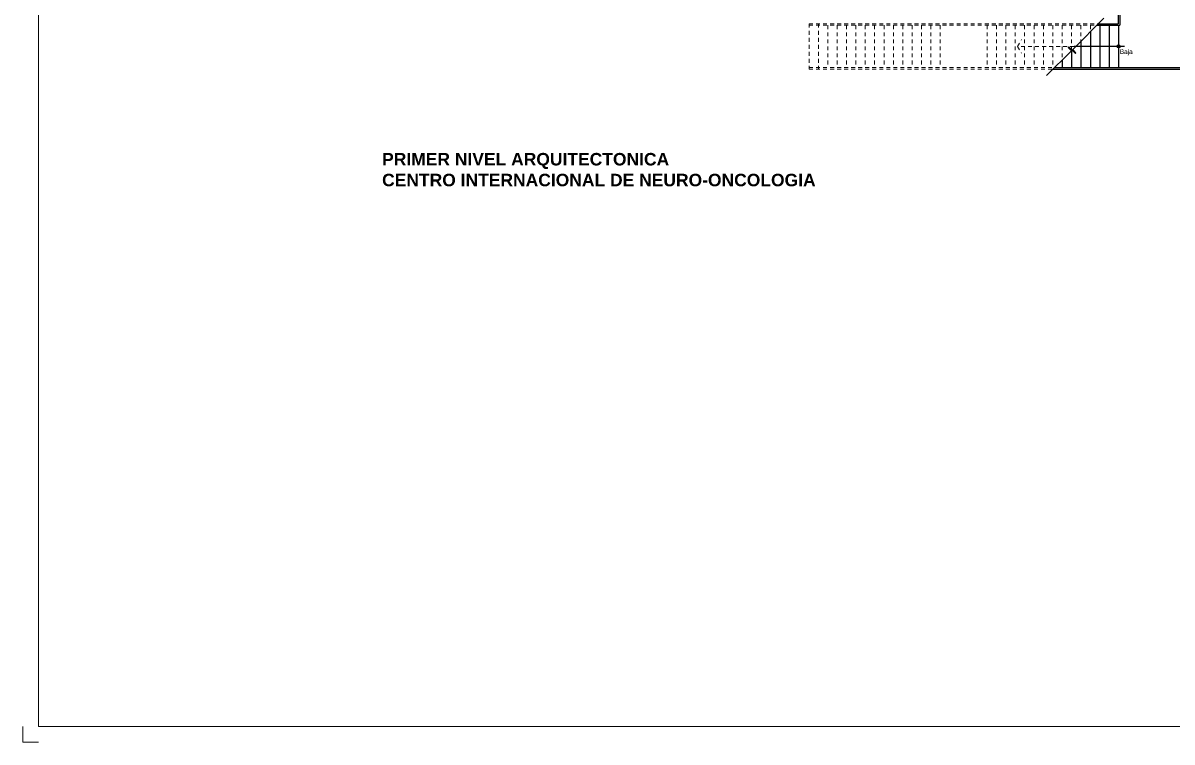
# Model space of a CAD drawing. Header units: metres. Extents: x -22 to 564, y 0 to 143.
# Drawn here: x 74.75 to 111.52, y 9.66 to 32.69 of the extents above; entities that cross this region are included whole.
import ezdxf
from ezdxf.enums import TextEntityAlignment as Align

# ---------------------------------------------------------------- set-up
doc = ezdxf.new("R2010")
doc.units = ezdxf.units.M
doc.linetypes.add('XREF 1N NEURO-ONCOLOGIA$0$CONJUNTO TLAHUAC$0$HIDDEN2', pattern=[0.1875, 0.125, -0.0625])
for name, color, linetype in [('TEXTO', 7, 'Continuous'), ('XREF 1N NEURO-ONCOLOGIA$0$ELEVADOR Y ESC', 251, 'Continuous'), ('XREF 1N NEURO-ONCOLOGIA$0$PROYECCIÓN', 8, 'XREF 1N NEURO-ONCOLOGIA$0$CONJUNTO TLAHUAC$0$HIDDEN2'), ('XREF 1N NEURO-ONCOLOGIA$0$SIMBOLO CORTE', 4, 'Continuous'), ('XREF 1N NEURO-ONCOLOGIA$0$TEX-MOB', 4, 'Continuous')]:
    doc.layers.add(name, color=color, linetype=linetype)
doc.layers.add('XREF PIE 1.100$0$G-ANNO-TTLB', color=7, linetype='Continuous', lineweight=9)
doc.styles.add('100 SERVICIOS 40', font='arialbd.ttf', dxfattribs={"height": 0.4})
doc.styles.add('50 HM 15', font='arial.ttf', dxfattribs={"height": 0.075})
doc.styles.add('XREF 1N NEURO-ONCOLOGIA$0$HANDLET', font='romans.shx')

# ---------------------------------------------------------------- blocks, each defined once
blk = doc.blocks.new('XREF PIE 1.100$0$ZUM-TB-XX-PP_PIE DE PLANO - ZUM_TB_PP_XX__PIE DE PLANO 90x60cm-1443826-PLANTA BAJA GENERAL')
at = {"layer": 'XREF PIE 1.100$0$G-ANNO-TTLB', "lineweight": 20}
for p, q in [((-0.4632, 0.005), (-0.4632, 0.595)), ((0.3018, 0.005), (-0.4632, 0.005))]:
    blk.add_line(p, q, dxfattribs=at)
at = {"layer": 'XREF PIE 1.100$0$G-ANNO-TTLB'}
for p, q in [((-0.4682, 0.005), (-0.4682, 0)), ((-0.4682, 0), (-0.4632, 0))]:
    blk.add_line(p, q, dxfattribs=at)
blk = doc.blocks.new('XREF 1N NEURO-ONCOLOGIA')
at = {"layer": 'XREF 1N NEURO-ONCOLOGIA$0$ELEVADOR Y ESC'}
for p, q in [((-2.236, 36.703), (-2.236, 32.308)), ((-2.186, 36.653), (-2.186, 32.358)), ((-1.946, 36.413), (-2.186, 36.413)), ((-1.601, 36.113), (-2.186, 36.113)), ((-1.346, 35.813), (-2.186, 35.813)), ((-1.511, 34.414), (-1.511, 36.028)), ((-1.041, 35.508), (-2.186, 35.508)), ((-0.836, 35.208), (-2.186, 35.208)), ((-0.836, 35.303), (-0.836, 34.566)), ((-0.786, 35.253), (-0.786, 34.616)), ((-0.836, 34.908), (-2.186, 34.908)), ((-0.836, 34.608), (-2.186, 34.608)), ((-0.286, 34.616), (-0.786, 34.616)), ((-0.286, 34.566), (-0.836, 34.566))]:
    blk.add_line(p, q, dxfattribs=at)
blk.add_circle((-1.511, 34.608), 0.0484, dxfattribs=at)
at = {"layer": 'XREF 1N NEURO-ONCOLOGIA$0$PROYECCIÓN', "color": 8, "lineweight": 0}
for p, q in [((-2.236, 44.513), (-2.236, 36.703)), ((-0.786, 44.513), (-2.236, 44.513)), ((-2.186, 44.513), (-2.186, 36.653)), ((-0.836, 44.513), (-0.836, 35.303)), ((-0.786, 44.513), (-0.786, 35.253)), ((-0.786, 44.213), (-2.236, 44.213)), ((-0.836, 43.913), (-2.186, 43.913)), ((-0.836, 43.613), (-2.186, 43.613)), ((-0.836, 43.313), (-2.186, 43.313)), ((-0.836, 43.013), (-2.186, 43.013)), ((-0.836, 42.713), (-2.186, 42.713)), ((-0.836, 42.413), (-2.186, 42.413)), ((-0.836, 42.113), (-2.186, 42.113)), ((-0.836, 41.813), (-2.186, 41.813)), ((-0.836, 41.513), (-2.186, 41.513)), ((-0.836, 41.213), (-2.186, 41.213)), ((-0.836, 40.913), (-2.186, 40.913)), ((-0.836, 40.613), (-2.186, 40.613)), ((-0.836, 40.313), (-2.186, 40.313)), ((-0.836, 38.813), (-2.186, 38.813)), ((-0.836, 38.513), (-2.186, 38.513)), ((-0.836, 38.213), (-2.186, 38.213)), ((-0.836, 37.913), (-2.186, 37.913)), ((-0.836, 37.613), (-2.186, 37.613)), ((-1.511, 37.836), (-1.727, 37.712)), ((-1.511, 37.836), (-1.295, 37.712)), ((-1.511, 36.028), (-1.511, 37.836)), ((-0.836, 37.313), (-2.182, 37.313)), ((-0.836, 37.013), (-2.186, 37.013)), ((-0.836, 36.713), (-2.186, 36.713)), ((-0.836, 36.413), (-1.946, 36.413)), ((-0.836, 36.113), (-1.601, 36.113)), ((-0.836, 35.813), (-1.346, 35.813)), ((-0.836, 35.508), (-1.041, 35.508))]:
    blk.add_line(p, q, dxfattribs=at)
at = {"layer": 'XREF 1N NEURO-ONCOLOGIA$0$SIMBOLO CORTE', "color": 8}
blk.add_lwpolyline([(-2.443, 36.91), (-1.651, 36.118), (-1.545, 36.224), (-1.523, 36.202), (-1.736, 35.99), (-1.714, 35.969), (-1.608, 36.075), (-0.608, 35.075)], dxfattribs=at)
at = {"layer": 'XREF 1N NEURO-ONCOLOGIA$0$TEX-MOB', "style": 'XREF 1N NEURO-ONCOLOGIA$0$HANDLET'}
for p in [(1.7, 4.585, 0), (1.707, 2.014, 0)]:
    blk.add_attdef('234', text='', height=0.075, rotation=180, dxfattribs=at).set_placement(p, align=Align.MIDDLE_CENTER)

msp = doc.modelspace()

# ---------------------------------------------------------------- block references
at = {"layer": 'XREF PIE 1.100$0$G-ANNO-TTLB', "xscale": 100.0000000000004, "yscale": 100.0000000000004, "zscale": 100.0000000000004}
msp.add_blockref('XREF PIE 1.100$0$ZUM-TB-XX-PP_PIE DE PLANO - ZUM_TB_PP_XX__PIE DE PLANO 90x60cm-1443826-PLANTA BAJA GENERAL', (121.567, 9.662), dxfattribs=at)

# ---------------------------------------------------------------- next in the draw order: texts
at = {"layer": 'TEXTO', "attachment_point": 1}
for s, insert, char_height, width, style in [('{\\fArial Narrow|b0|i0|c0|p34;Baja}', (109.851, 31.846), 0.15, 0.07932, '50 HM 15'), ('PRIMER NIVEL ARQUITECTONICA\\PCENTRO INTERNACIONAL DE NEURO-ONCOLOGIA', (86.24, 28.527), 0.4, 13.88116, '100 SERVICIOS 40')]:
    msp.add_mtext(s, dxfattribs=dict(at, insert=insert, char_height=char_height, width=width, style=style))

# ---------------------------------------------------------------- next in the draw order: block references
at = {"rotation": 90}
msp.add_blockref('XREF 1N NEURO-ONCOLOGIA', (144.417, 33.451), dxfattribs=at)

doc.saveas('drawing.dxf')
